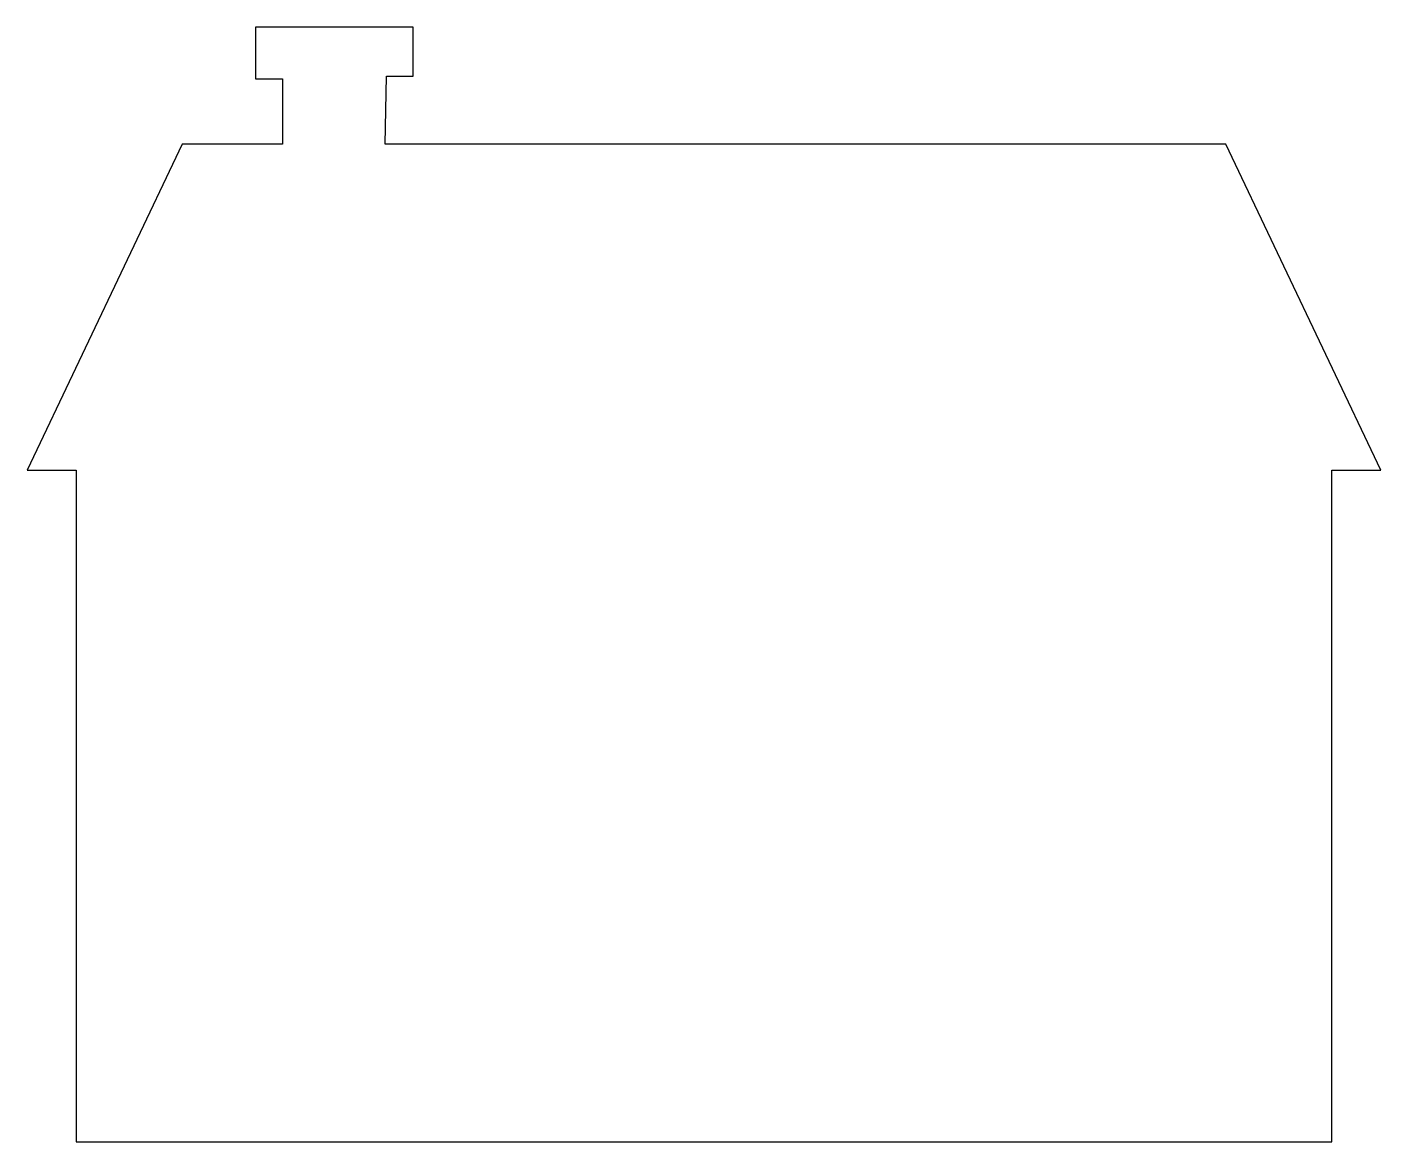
# Model space of a CAD drawing. Header units: centimetres. Extents: x -10.3 to 10.3, y -8.5 to 8.5.
import ezdxf

# ---------------------------------------------------------------- set-up
doc = ezdxf.new("R2010")
doc.units = ezdxf.units.CM
doc.header["$MEASUREMENT"] = 0
doc.layers.add('Camada 1', color=7, linetype='Continuous')

msp = doc.modelspace()

# ---------------------------------------------------------------- linework, layer by layer
at = {"layer": 'Camada 1'}
msp.add_open_spline([(-4.84527, 6.69208), (-4.84527, 6.69208), (-0.00033, 6.69208), (-0.00033, 6.69208), (-0.00033, 6.69208), (-0.00033, 6.69208), (7.93024, 6.69208), (7.93024, 6.69208), (7.93024, 6.69208), (7.93024, 6.69208), (10.28643, 1.73567), (10.28643, 1.73567), (10.28643, 1.73567), (10.28643, 1.73567), (9.54126, 1.73567), (9.54126, 1.73567), (9.54126, 1.73567), (9.54126, 1.73567), (9.54126, -8.46844), (9.54126, -8.46844), (9.54126, -8.46844), (9.54126, -8.46844), (0.08233, -8.46844), (0.08233, -8.46844), (0.08233, -8.46844), (0.08233, -8.46844), (-0.08299, -8.46844), (-0.08299, -8.46844), (-0.08299, -8.46844), (-0.08299, -8.46844), (-9.54258, -8.46844), (-9.54258, -8.46844), (-9.54258, -8.46844), (-9.54258, -8.46844), (-9.54258, 1.73567), (-9.54258, 1.73567), (-9.54258, 1.73567), (-9.54258, 1.73567), (-10.28643, 1.73567), (-10.28643, 1.73567), (-10.28643, 1.73567), (-10.28643, 1.73567), (-7.93156, 6.69208), (-7.93156, 6.69208), (-7.93156, 6.69208), (-7.93156, 6.69208), (-6.40317, 6.69208), (-6.40317, 6.69208), (-6.40317, 6.69208), (-6.40317, 6.69208), (-6.40317, 7.6839), (-6.40317, 7.6839), (-6.40317, 7.6839), (-6.40317, 7.6839), (-6.81642, 7.6839), (-6.81642, 7.6839), (-6.81642, 7.6839), (-6.81642, 7.6839), (-6.81642, 8.46844), (-6.81642, 8.46844), (-6.81642, 8.46844), (-6.81642, 8.46844), (-4.4202, 8.46844), (-4.4202, 8.46844), (-4.4202, 8.46844), (-4.4202, 8.46844), (-4.4202, 7.72456), (-4.4202, 7.72456), (-4.4202, 7.72456), (-4.4202, 7.72456), (-4.82427, 7.72456), (-4.82427, 7.72456), (-4.82427, 7.72456), (-4.82427, 7.72456), (-4.84527, 6.69208), (-4.84527, 6.69208)], degree=3, knots=[0, 0, 0, 0, 0.05, 0.05, 0.05, 0.05, 0.1, 0.1, 0.1, 0.1, 0.15, 0.15, 0.15, 0.15, 0.2, 0.2, 0.2, 0.2, 0.25, 0.25, 0.25, 0.25, 0.3, 0.3, 0.3, 0.3, 0.35, 0.35, 0.35, 0.35, 0.4, 0.4, 0.4, 0.4, 0.45, 0.45, 0.45, 0.45, 0.5, 0.5, 0.5, 0.5, 0.55, 0.55, 0.55, 0.55, 0.6, 0.6, 0.6, 0.6, 0.65, 0.65, 0.65, 0.65, 0.7, 0.7, 0.7, 0.7, 0.75, 0.75, 0.75, 0.75, 0.8, 0.8, 0.8, 0.8, 0.85, 0.85, 0.85, 0.85, 0.9, 0.9, 0.9, 0.9, 1, 1, 1, 1], dxfattribs=at)

doc.saveas('drawing.dxf')
